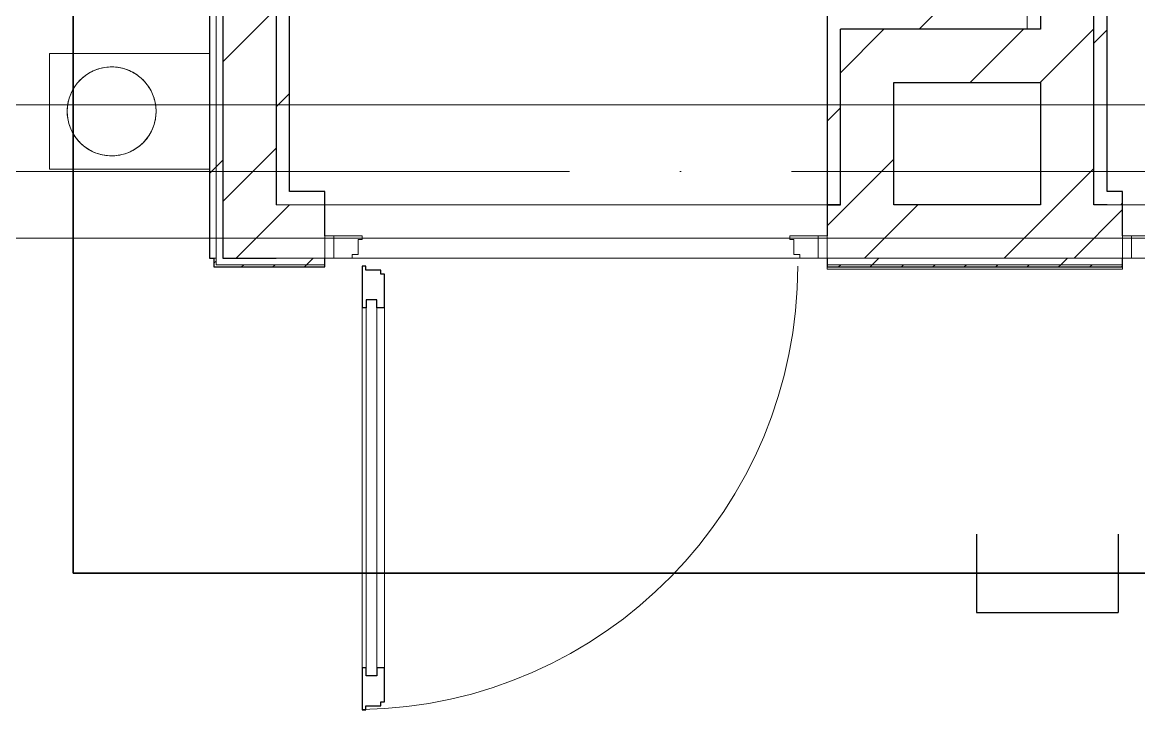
# Model space of a CAD drawing. Header units: millimetres. Extents: x -259793 to 503324, y -44556 to 93494.
# Drawn here: x 114320 to 116832, y -12847 to -11301 of the extents above; entities that cross this region are included whole.
import ezdxf

# ---------------------------------------------------------------- set-up
doc = ezdxf.new("R2010")
doc.units = ezdxf.units.MM
doc.linetypes.add('ADSK_Линия сетки', pattern=[25, 20, -2.5, 0, -2.5])
doc.linetypes.add('ADSK_Сверху', pattern=[450, 300, -150])
doc.layers.add('PDF _06 ТВ кабель эфирный', color=5, linetype='Continuous')
for name, color, linetype, lineweight in [('Двери', 252, 'Continuous', 9), ('Линии', 7, 'Continuous', 9), ('Ограждение', 252, 'Continuous', 9), ('Оси', 252, 'Continuous', 9), ('Перекрытие', 252, 'Continuous', 18), ('Сантехника', 252, 'Continuous', 9), ('Стены наружные', 7, 'Continuous', 18), ('Стены штриховка', 7, 'Continuous', 9)]:
    doc.layers.add(name, color=color, linetype=linetype, lineweight=lineweight)
doc.layers.add('Двери открывание', color=7, linetype='Continuous', lineweight=9, true_color=0xc0c0c0)

# ---------------------------------------------------------------- blocks, each defined once
blk = doc.blocks.new('2 этаж')
at = {"layer": 'Двери', "color": 251, "true_color": 0x636466}
for p, q in [((114991, -10184.3), (114991, -10234.3)), ((115011, -10184.3), (114991, -10184.3)), ((115011, -10234.3), (115011, -10184.3)), ((115075, -10184.3), (115011, -10184.3)), ((115011, -10184.3), (115011, -10234.3)), ((115066, -10226.3), (115066, -10192.3)), ((115066, -10192.3), (115075, -10192.3)), ((115075, -10192.3), (115075, -10184.3)), ((116101, -10184.3), (116037, -10184.3)), ((116037, -10184.3), (116037, -10192.3)), ((116037, -10192.3), (116046, -10192.3)), ((116046, -10192.3), (116046, -10226.3)), ((116121, -10184.3), (116101, -10184.3)), ((116101, -10184.3), (116101, -10234.3)), ((116101, -10234.3), (116101, -10184.3)), ((116121, -10234.3), (116121, -10184.3)), ((116786, -10184.3), (116786, -10234.3)), ((116806, -10184.3), (116786, -10184.3)), ((116806, -10234.3), (116806, -10184.3)), ((116870, -10184.3), (116806, -10184.3)), ((116806, -10184.3), (116806, -10234.3)), ((114991, -10234.3), (115011, -10234.3)), ((115011, -10234.3), (115052, -10234.3)), ((115052, -10234.3), (115052, -10226.3)), ((115052, -10226.3), (115066, -10226.3)), ((116046, -10226.3), (116060, -10226.3)), ((116060, -10226.3), (116060, -10234.3)), ((116060, -10234.3), (116101, -10234.3)), ((116101, -10234.3), (116121, -10234.3)), ((116786, -10234.3), (116806, -10234.3)), ((116806, -10234.3), (116847, -10234.3)), ((115075, -10346.3), (115075, -11156.3)), ((115084, -10328.3), (115108, -10328.3)), ((115084, -11174.3), (115084, -10328.3)), ((115108, -10328.3), (115108, -11174.3)), ((115125, -11156.3), (115125, -10346.3)), ((115108, -11174.3), (115084, -11174.3))]:
    blk.add_line(p, q, dxfattribs=at)
at = {"layer": 'Двери', "color": 251, "lineweight": 30, "true_color": 0x636466}
for p, q in [((115083, -10252.3), (115075, -10252.3)), ((115075, -10252.3), (115075, -10346.3)), ((115083, -10261.3), (115083, -10252.3)), ((115117, -10261.3), (115083, -10261.3)), ((115117, -10270.3), (115117, -10261.3)), ((115125, -10270.3), (115117, -10270.3)), ((115125, -10346.3), (115125, -10270.3)), ((115084, -10346.3), (115075, -10346.3)), ((115084, -10328.3), (115084, -10346.3)), ((115108, -10328.3), (115084, -10328.3)), ((115108, -10346.3), (115108, -10328.3)), ((115125, -10346.3), (115108, -10346.3)), ((115075, -11156.3), (115075, -11250.3)), ((115084, -11156.3), (115075, -11156.3)), ((115084, -11174.3), (115084, -11156.3)), ((115108, -11174.3), (115084, -11174.3)), ((115108, -11156.3), (115108, -11174.3)), ((115125, -11156.3), (115108, -11156.3)), ((115125, -11232.3), (115125, -11156.3)), ((115075, -11250.3), (115083, -11250.3)), ((115083, -11250.3), (115083, -11241.3)), ((115083, -11241.3), (115117, -11241.3)), ((115117, -11241.3), (115117, -11232.3)), ((115117, -11232.3), (115125, -11232.3))]:
    blk.add_line(p, q, dxfattribs=at)
at = {"layer": 'Двери открывание', "color": 251, "true_color": 0x636466}
blk.add_arc((115057, -10252.3), 998, 271.0334, 0, dxfattribs=at)
at = {"layer": 'Линии', "color": 251, "linetype": 'ADSK_Сверху', "ltscale": 100, "true_color": 0x636466}
for p, q in [((117881, -9889.3), (107016, -9889.3)), ((117881, -10189.3), (107016, -10189.3))]:
    blk.add_line(p, q, dxfattribs=at)
at = {"layer": 'Ограждение', "color": 251, "true_color": 0x636466}
for p, q in [((116121, -10259.3), (116121, -10254.3)), ((116121, -10259.3), (116786, -10259.3)), ((116786, -10254.3), (116786, -10259.3))]:
    blk.add_line(p, q, dxfattribs=at)
at = {"layer": 'Оси', "color": 251, "linetype": 'ADSK_Линия сетки', "ltscale": 100, "true_color": 0x636466}
blk.add_line((170543.3, -10039.3), (93565.9, -10039.3), dxfattribs=at)
at = {"layer": 'Перекрытие', "color": 251, "ltscale": 100, "true_color": 0x636466}
blk.add_line((114731, -10039.3), (112851, -10039.3), dxfattribs=at)
at = {"layer": 'Сантехника', "color": 251, "true_color": 0x636466}
for p, q in [((114731, -9774.3), (114371, -9774.3)), ((114371, -9774.3), (114371, -10034.3)), ((114371, -10034.3), (114731, -10034.3))]:
    blk.add_line(p, q, dxfattribs=at)
at = {"layer": 'Сантехника', "color": 251, "true_color": 0x636466, "flags": 128}
for points in [[(114611, -9904.3), (114610.9, -9900.3), (114610.7, -9896.3), (114610.3, -9892.3), (114609.7, -9888.3), (114609, -9884.4), (114608.1, -9880.5), (114607.1, -9876.6), (114605.9, -9872.8), (114604.6, -9869), (114603.1, -9865.3), (114601.5, -9861.7), (114599.7, -9858.1), (114597.8, -9854.6), (114595.7, -9851.1), (114593.5, -9847.8), (114591.2, -9844.5), (114588.8, -9841.4), (114586.2, -9838.3), (114583.5, -9835.4), (114580.7, -9832.5), (114577.8, -9829.8), (114574.7, -9827.2), (114571.6, -9824.7), (114568.4, -9822.3), (114565, -9820.1), (114561.6, -9818), (114558.1, -9816.1), (114554.6, -9814.2), (114550.9, -9812.6), (114547.2, -9811), (114543.5, -9809.7), (114539.7, -9808.5), (114535.8, -9807.4), (114531.9, -9806.5), (114528, -9805.7), (114524, -9805.1), (114520.1, -9804.7), (114516.1, -9804.4), (114512.1, -9804.3), (114508.1, -9804.3), (114504.1, -9804.5), (114500.1, -9804.8), (114496.1, -9805.4), (114492.2, -9806), (114488.3, -9806.9), (114484.4, -9807.9), (114480.6, -9809), (114476.8, -9810.3), (114473.1, -9811.7), (114469.4, -9813.3), (114465.8, -9815.1), (114462.3, -9816.9), (114458.8, -9819), (114455.4, -9821.1), (114452.2, -9823.4), (114449, -9825.8), (114445.9, -9828.4), (114442.9, -9831), (114440, -9833.8), (114437.3, -9836.7), (114434.6, -9839.7), (114432.1, -9842.8), (114429.7, -9846), (114427.4, -9849.3), (114425.3, -9852.7), (114423.3, -9856.2), (114421.5, -9859.7), (114419.8, -9863.3), (114418.2, -9867), (114416.8, -9870.8), (114415.5, -9874.5), (114414.4, -9878.4), (114413.5, -9882.3), (114412.7, -9886.2), (114412, -9890.1), (114411.5, -9894.1), (114411.2, -9898.1), (114411, -9902.1), (114411, -9904.3)], [(114411, -9904.3), (114411.1, -9908.3), (114411.3, -9912.2), (114411.7, -9916.2), (114412.3, -9920.2), (114413, -9924.1), (114413.9, -9928), (114414.9, -9931.9), (114416.1, -9935.7), (114417.4, -9939.5), (114418.9, -9943.2), (114420.5, -9946.8), (114422.3, -9950.4), (114424.2, -9953.9), (114426.3, -9957.4), (114428.5, -9960.7), (114430.8, -9964), (114433.2, -9967.1), (114435.8, -9970.2), (114438.5, -9973.1), (114441.3, -9976), (114444.3, -9978.7), (114447.3, -9981.3), (114450.4, -9983.8), (114453.7, -9986.2), (114457, -9988.4), (114460.4, -9990.5), (114463.9, -9992.4), (114467.4, -9994.3), (114471.1, -9995.9), (114474.8, -9997.5), (114478.5, -9998.8), (114482.3, -10000.1), (114486.2, -10001.1), (114490.1, -10002), (114494, -10002.8), (114498, -10003.4), (114501.9, -10003.8), (114505.9, -10004.1), (114509.9, -10004.2), (114513.9, -10004.2), (114517.9, -10004), (114521.9, -10003.7), (114525.9, -10003.1), (114529.8, -10002.5), (114533.7, -10001.6), (114537.6, -10000.7), (114541.4, -9999.5), (114545.2, -9998.2), (114549, -9996.8), (114552.6, -9995.2), (114556.2, -9993.4), (114559.8, -9991.6), (114563.2, -9989.5), (114566.6, -9987.4), (114569.9, -9985.1), (114573, -9982.7), (114576.1, -9980.1), (114579.1, -9977.5), (114582, -9974.7), (114584.7, -9971.8), (114587.4, -9968.8), (114589.9, -9965.7), (114592.3, -9962.5), (114594.6, -9959.2), (114596.7, -9955.8), (114598.7, -9952.3), (114600.5, -9948.8), (114602.2, -9945.2), (114603.8, -9941.5), (114605.2, -9937.8), (114606.5, -9934), (114607.6, -9930.1), (114608.6, -9926.2), (114609.4, -9922.3), (114610, -9918.4), (114610.5, -9914.4), (114610.8, -9910.4), (114611, -9906.4), (114611, -9904.3)]]:
    blk.add_lwpolyline(points, dxfattribs=at)
at = {"layer": 'Сантехника', "color": 251, "true_color": 0x636466}
for start, end in [(0, 180), (180, 0)]:
    blk.add_arc((114511, -9904.3), 100, start, end, dxfattribs=at)
at = {"layer": 'Стены наружные', "color": 251, "lineweight": 30, "true_color": 0x636466}
for p, q in [((114881, -3839.3), (114881, -10114.3)), ((114911, -10084.3), (114911, -3869.3)), ((114761, -4014.3), (114761, -10234.3)), ((116601, -7889.3), (116601, -9719.3)), ((116721, -10114.3), (116721, -8219.3)), ((116751, -10084.3), (116751, -8249.3)), ((114731, -9574.3), (114731, -10234.3)), ((116121, -9689.3), (116121, -10114.3)), ((116601, -9719.3), (116151, -9719.3)), ((116151, -10114.3), (116151, -9719.3)), ((116271, -9839.3), (116601, -9839.3)), ((116271, -10114.3), (116271, -9839.3)), ((116601, -9839.3), (116601, -10114.3)), ((114991, -10084.3), (114911, -10084.3)), ((114991, -10114.3), (114991, -10084.3)), ((116786, -10084.3), (116751, -10084.3)), ((116786, -10184.3), (116786, -10084.3)), ((114991, -10184.3), (114991, -10114.3)), ((116151, -10114.3), (116121, -10114.3)), ((116121, -10114.3), (116121, -10184.3)), ((116121, -10114.3), (116151, -10114.3)), ((116151, -10114.3), (116151, -10114.3)), ((116601, -10114.3), (116271, -10114.3)), ((116751, -10114.3), (116721, -10114.3)), ((114731, -10234.3), (114741, -10234.3)), ((114741, -10234.3), (114741, -10254.3)), ((114761, -10234.3), (114881, -10234.3)), ((114991, -10254.3), (114991, -10234.3)), ((116121, -10234.3), (116121, -10254.3)), ((116786, -10254.3), (116786, -10234.3)), ((114741, -10254.3), (114991, -10254.3)), ((116121, -10254.3), (116786, -10254.3))]:
    blk.add_line(p, q, dxfattribs=at)
at = {"layer": 'Стены наружные', "color": 251, "linetype": 'Continuous', "lineweight": 9, "true_color": 0x636466}
for p, q in [((114761, -9792.8), (114881, -9672.8)), ((116328.3, -9719.3), (116358.3, -9689.3)), ((116151, -9817.2), (116248.9, -9719.3)), ((116443.2, -9839.3), (116563.2, -9719.3)), ((116601, -9838.6), (116721, -9718.6)), ((116721, -9750.8), (116751, -9720.8)), ((116600.4, -9839.3), (116601, -9838.6)), ((114881, -9893.7), (114911, -9863.8)), ((116121, -9926.5), (116151, -9896.5)), ((114761, -10107.1), (114881, -9987.1)), ((114746, -10028.7), (114761, -10013.7)), ((116168.2, -10114.3), (116271, -10011.5)), ((114731, -10043.7), (114746, -10028.7)), ((116639.7, -10114.3), (116721, -10032.9)), ((114881, -10144.2), (114911, -10114.3)), ((116121, -10161.5), (116168.2, -10114.3)), ((116205.4, -10234.3), (116325.4, -10114.3)), ((116519.7, -10234.3), (116639.7, -10114.3)), ((116781.8, -10114.3), (116786, -10110.1)), ((114791, -10234.3), (114881, -10144.2)), ((116676.8, -10234.3), (116786, -10125.1)), ((114741, -10245.9), (114746, -10240.9)), ((114803.3, -10254.3), (114808.3, -10249.3)), ((114874.1, -10254.3), (114879.1, -10249.3)), ((114944.8, -10254.3), (114949.8, -10249.3)), ((114949.8, -10249.3), (114964.8, -10234.3)), ((116146.8, -10254.3), (116151.8, -10249.3)), ((116217.6, -10254.3), (116222.6, -10249.3)), ((116222.6, -10249.3), (116237.6, -10234.3)), ((116288.3, -10254.3), (116293.3, -10249.3)), ((116359, -10254.3), (116364, -10249.3)), ((116429.7, -10254.3), (116434.7, -10249.3)), ((116500.4, -10254.3), (116505.4, -10249.3)), ((116571.1, -10254.3), (116576.1, -10249.3)), ((116641.8, -10254.3), (116646.8, -10249.3)), ((116646.8, -10249.3), (116661.8, -10234.3)), ((116712.5, -10254.3), (116717.5, -10249.3)), ((116783.2, -10254.3), (116786, -10251.5))]:
    blk.add_line(p, q, dxfattribs=at)
at = {"layer": 'Стены наружные', "color": 251, "true_color": 0x636466}
for p, q in [((114991, -10114.3), (116121, -10114.3)), ((116786, -10114.3), (117816, -10114.3)), ((116060, -10234.3), (115052, -10234.3))]:
    blk.add_line(p, q, dxfattribs=at)
at = {"layer": 'Стены штриховка', "color": 251, "true_color": 0x636466}
for p, q in [((114746, -9574.3), (114746, -10249.3)), ((116571, -9719.3), (116571, -9689.3)), ((114991, -10114.3), (114881, -10114.3)), ((114881, -10114.3), (114991, -10114.3)), ((116786, -10114.3), (116751, -10114.3)), ((114741, -10234.3), (114746, -10234.3)), ((114746, -10249.3), (114991, -10249.3)), ((114881, -10234.3), (114991, -10234.3)), ((116121, -10234.3), (116786, -10234.3)), ((116121, -10249.3), (116786, -10249.3))]:
    blk.add_line(p, q, dxfattribs=at)

msp = doc.modelspace()

# ---------------------------------------------------------------- linework, layer by layer
at = {"layer": 'PDF _06 ТВ кабель эфирный', "color": 0, "lineweight": 25}
msp.add_line((116467.04853, -12628.24777), (116785.69811, -12628.24777), dxfattribs=at)
at = {"layer": 'PDF _06 ТВ кабель эфирный', "color": 104, "lineweight": 35}
msp.add_lwpolyline([(114434.57413, -8394.79407), (114434.57413, -12540.06363), (147016.21938, -12540.06363), (147016.21938, -12380.39832)], dxfattribs=at)
at = {"layer": 'PDF _06 ТВ кабель эфирный', "color": 0, "lineweight": 25}
for points in [[(116467.04853, -12451.87949), (116467.04853, -12540.06363)], [(116785.69811, -12451.87949), (116785.69811, -12540.06363)], [(116467.04853, -12540.06363), (116467.04853, -12628.24777)], [(116785.69811, -12540.06363), (116785.69811, -12628.24777)]]:
    msp.add_lwpolyline(points, dxfattribs=at)

# ---------------------------------------------------------------- block references
msp.add_blockref('2 этаж', (10, -1596.55941))

doc.saveas('drawing.dxf')
